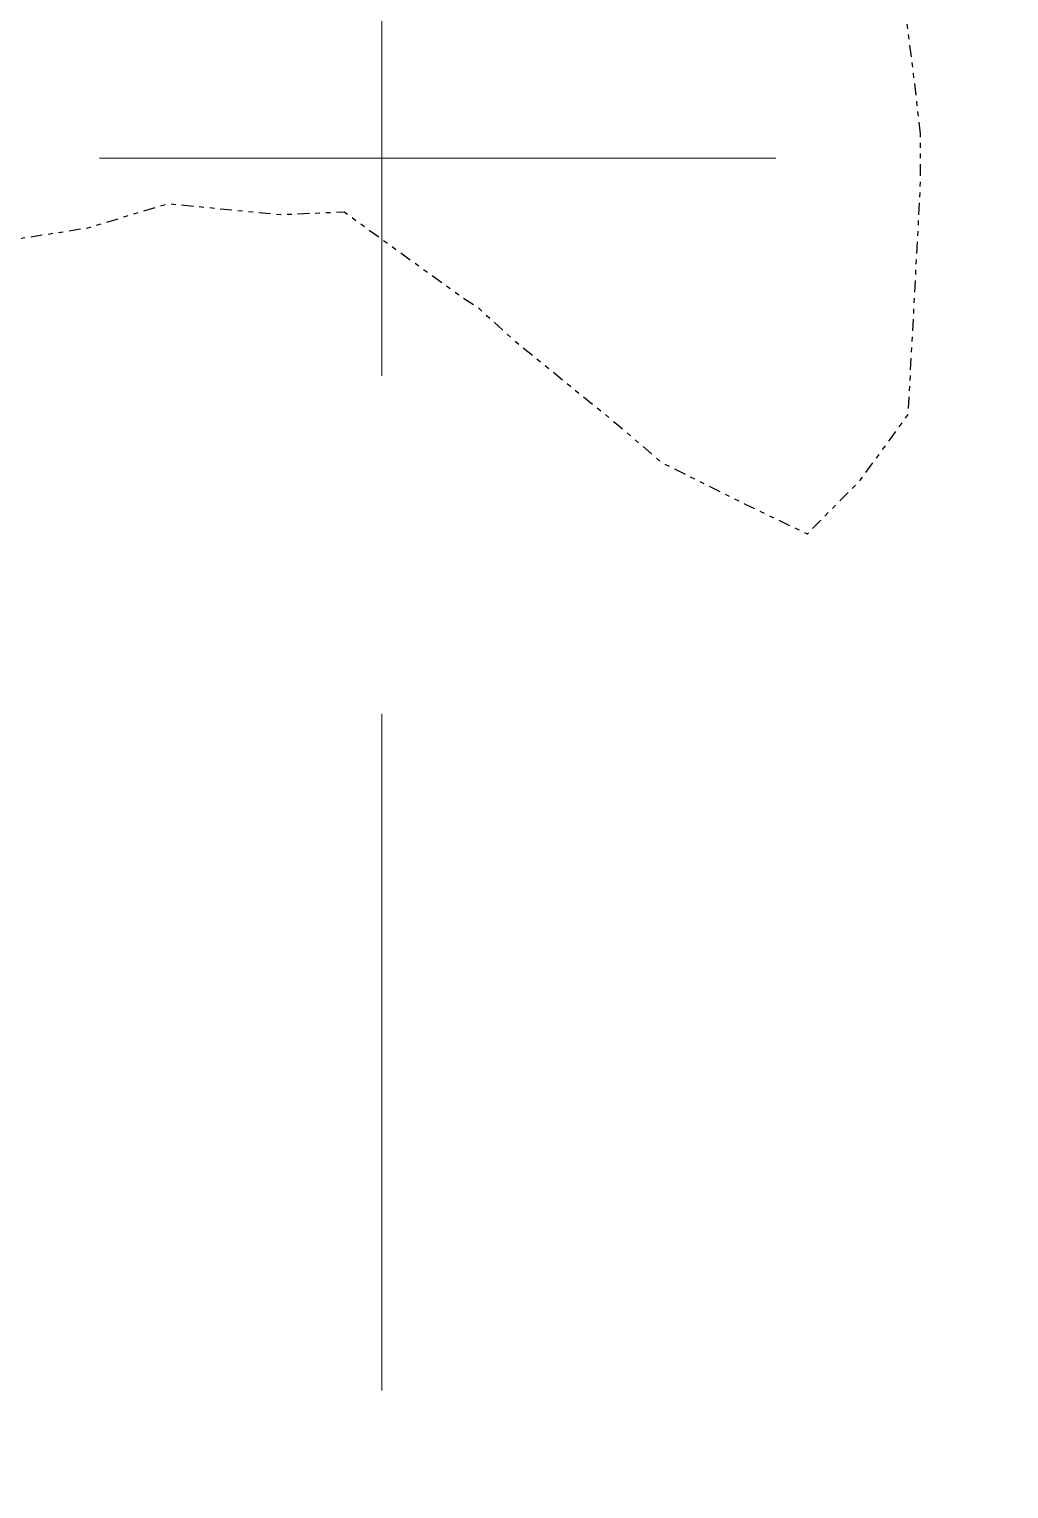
# Model space of a CAD drawing. Header units: feet. Extents: x 2175025 to 2179063, y 467811 to 470338.
# Drawn here: x 2176469.2 to 2176490.01, y 469802.07 to 469833.09 of the extents above; entities that cross this region are included whole.
import ezdxf

# ---------------------------------------------------------------- set-up
doc = ezdxf.new("R2010")
doc.units = ezdxf.units.FT
doc.header["$LTSCALE"] = 0.5
doc.header["$MEASUREMENT"] = 0
doc.linetypes.add('DIVIDE', pattern=[1.25, 0.5, -0.25, 0, -0.25, 0, -0.25])
doc.linetypes.add('HIDDEN', pattern=[0.375, 0.25, -0.125])
doc.layers.add('EC', color=35, linetype='DIVIDE')
doc.layers.add('GRID', color=254, linetype='HIDDEN')

msp = doc.modelspace()

# ---------------------------------------------------------------- linework, layer by layer
at = {"layer": 'EC', "color": 43, "elevation": 436, "flags": 128}
msp.add_lwpolyline([(2176488.137, 469830.867), (2176487.958, 469832.411), (2176487.069, 469839.242), (2176485.845, 469846.162), (2176485.145, 469849.171), (2176482.75, 469859.024), (2176480.609, 469863.841), (2176477.833, 469870.238), (2176472.843, 469874.884), (2176471.809, 469875.856), (2176469.912, 469876.974), (2176464.407, 469880.227), (2176463.519, 469880.642), (2176457.358, 469883.449), (2176456.413, 469883.881), (2176456.276, 469883.938), (2176450.239, 469886.063), (2176447.091, 469886.696), (2176445.139, 469887.027), (2176444.598, 469886.669), (2176442.417, 469885.29), (2176441.019, 469882.201), (2176440.871, 469881.851), (2176440.792, 469881.762), (2176438.783, 469879.029), (2176438.22, 469878.342), (2176436.753, 469876.139), (2176435.842, 469874.268), (2176435.283, 469872.614), (2176434.831, 469869.696), (2176434.674, 469868.113), (2176434.83, 469865.61), (2176435.215, 469862.305), (2176435.495, 469860.936), (2176437.336, 469854.704), (2176437.909, 469853.132), (2176439.478, 469850.004), (2176441.635, 469846.045), (2176446.629, 469839.371), (2176448.869, 469836.731), (2176452.373, 469833.419), (2176456.302, 469830.399), (2176457.342, 469829.698), (2176458.954, 469828.974), (2176461.57, 469828.106), (2176462.407, 469827.988), (2176465.296, 469827.96), (2176466.65, 469828.106), (2176468.747, 469828.606), (2176470.423, 469828.865), (2176472.151, 469829.384), (2176474.543, 469829.151), (2176475.887, 469829.21), (2176478.447, 469827.358), (2176478.713, 469827.193), (2176479.471, 469826.504), (2176481.712, 469824.677), (2176482.625, 469823.888), (2176484.423, 469822.992), (2176485.73, 469822.366), (2176486.857, 469823.505), (2176487.877, 469824.905), (2176488.133, 469829.691)], close=True, dxfattribs=at)
at = {"layer": 'GRID', "color": 252, "linetype": 'HIDDEN', "lineweight": 0, "ltscale": 115}
for p, q in [((2176476.689, 470271.351), (2176476.689, 468066.073)), ((2175090.689, 469830.351), (2178996.689, 469830.351))]:
    msp.add_line(p, q, dxfattribs=at)

doc.saveas('drawing.dxf')
